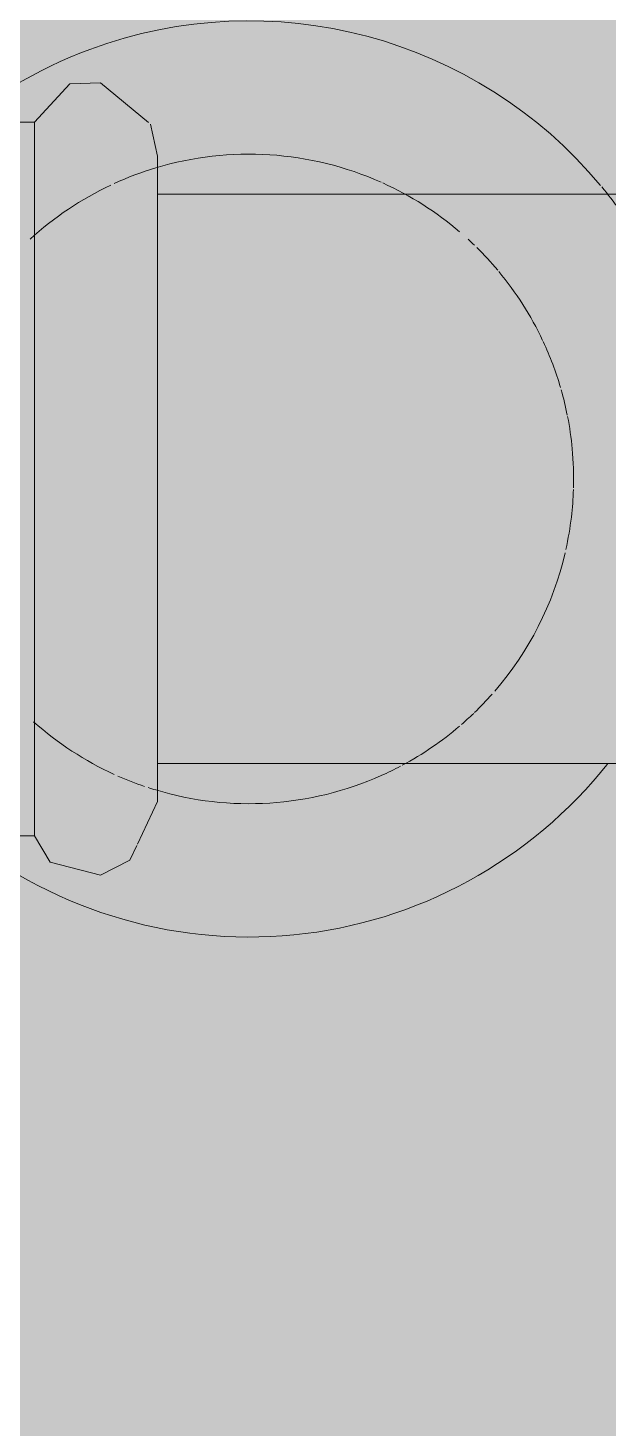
# Model space of a CAD drawing. Header units: metres. Extents: x 1.1 to 88.1, y -3.7 to 23.8.
# Drawn here: x 24.0067 to 24.0456, y 22.0414 to 22.135 of the extents above; entities that cross this region are included whole.
import ezdxf

# ---------------------------------------------------------------- set-up
doc = ezdxf.new("R2010")
doc.units = ezdxf.units.M
doc.layers.add('1095_ARQ_BASE_dwg', color=7, linetype='Continuous', lineweight=5, true_color=0x767676)
doc.layers.add('A-FLOR', color=7, linetype='Continuous', lineweight=9, true_color=0x007f00)
doc.layers.add('LAYOUT-WC_COZINHA', color=7, linetype='Continuous', lineweight=5)
doc.layers.add('P-SANR-FIXT', color=7, linetype='Continuous', lineweight=5)

# ---------------------------------------------------------------- blocks, each defined once
blk = doc.blocks.new('1095_ARQ_BASE_dwg_A$C331B23C5-V4-TÉRREO')
at = {"layer": 'LAYOUT-WC_COZINHA', "color": 254, "true_color": 0xcecece}
for radius, start, end in [(0.03065085100652054, 48.10355746796356, 140.1851681652633), (0.02173008093745857, 73.28144613824372, 114.003043899382), (0.03065085100652072, 219.8485648148709, 290.357007669494), (0.02173008093745868, 245.9969560996251, 286.7185538617535), (0.0306508510065208, 290.3570076694925, 311.6277982307911)]:
    blk.add_arc((0.1988713163498231, 0.4000000485780205), radius, start, end, dxfattribs=at)
at = {"layer": 'LAYOUT-WC_COZINHA', "color": 254, "true_color": 0xe6e6e6}
for radius, start, end in [(0.02173008093745814, 71.86375269680275, 73.28144613824344), (0.02173008093745829, 66.16974459225051, 71.22897091634648), (0.02173008093745801, 114.0030438993826, 117.8315100704223), (0.02173008093745829, 48.39294782665497, 65.45454545454619), (0.03065085100652039, 140.1851681652648, 141.5150174667184), (0.02173008093745801, 118.1796119761923, 130.4246899943152), (0.02173008093745801, 130.9090909090897, 132.2514869246571), (0.03065085100652045, 212.3234369835046, 219.6048945017196), (0.02173008093745854, 229.5753100046957, 245.674966214369), (0.02173008093745878, 295.2355449035392, 312.4279063983693), (0.02173008093745845, 286.7185538617538, 294.5454545454527)]:
    blk.add_arc((0.1988713163498231, 0.4000000485780205), radius, start, end, dxfattribs=at)
at = {"layer": 'LAYOUT-WC_COZINHA', "color": 7, "true_color": 0xf2f2f2}
for radius, start, end in [(0.02173008093745847, 132.2514869246616, 133.7936355768842), (0.02173008093745795, 133.9836941829599, 138.4798246950333), (0.02173008093745835, 139.1784896914995, 166.8212976300842), (0.02173008093745835, 167.4733774376176, 173.2533628475404), (0.02173008093745848, 185.3228921628544, 191.0687263995528), (0.02173008093745845, 191.315951347297, 195.915765068995), (0.0217300809374581, 196.3636363636321, 205.0205109926793), (0.02173008093745802, 205.2497787664243, 219.7112329222359), (0.0217300809374586, 219.9981657202189, 225.4550386241224), (0.0217300809374585, 226.0163058165483, 227.5609410149546)]:
    blk.add_arc((0.1988713163498231, 0.4000000485780205), radius, start, end, dxfattribs=at)
at = {"layer": 'LAYOUT-WC_COZINHA', "color": 7, "true_color": 0xf1f1f1}
for radius, start, end in [(0.02173008093745807, 173.2533628475408, 178.1372489775888), (0.02173008093745844, 178.4354847055538, 185.3228921628548)]:
    blk.add_arc((0.1988713163498231, 0.4000000485780205), radius, start, end, dxfattribs=at)
blk = doc.blocks.new('1095_ARQ_BASE_dwg-4006143-TÉRREO')
at = {"rotation": 270}
blk.add_blockref('1095_ARQ_BASE_dwg_A$C331B23C5-V4-TÉRREO', (16.30244843990409, 13.27780630161033), dxfattribs=at)
blk = doc.blocks.new('USO_ESG_Cuba lavatório retângular - Uso geral-4012784-TÉRREO')
at = {"layer": 'P-SANR-FIXT', "true_color": 0xf3f3f3, "transparency": 33554560}
h = blk.add_hatch(color=7, dxfattribs=at)
h.paths.add_polyline_path([(0.1869294648993255, -0.357624999999909), (0.1869294648993261, -0.1449999999999898), (-0.1858498807490143, -0.1449999999999861), (-0.1858498807490148, -0.3576249999999097), (0.1866170412062196, -0.357624999999909)])
h.paths.add_polyline_path([(0.03085075423785871, -0.2499999999999835), (0.02853169548887802, -0.2605591455053556), (0.02313259905116912, -0.2689772181100412), (0.02216480677848439, -0.2697392606215501), (0.01763355756879813, -0.2742705098312342), (0.00927050983127133, -0.2785316954888421), (2.382307684456464e-14, -0.2799999999999854), (-0.009270509831225848, -0.2785316954888422), (-0.01763355756875049, -0.2742705098312342), (-0.02427050983122569, -0.2676335575687601), (-0.0251214761728119, -0.2661279080109749), (-0.02906568206069272, -0.2597400045693585), (-0.03112010454866174, -0.2499999999999837), (-0.02853169548883146, -0.2391271243805648), (-0.02329843698086969, -0.2310628503781256), (-0.02174433880653905, -0.2298402714065292), (-0.01763355756875049, -0.2257294901687417), (-0.008846695337719012, -0.221401178889773), (0.000539792075152667, -0.2200854946656971), (0.00927050983127133, -0.2214683045111337), (0.01763355756879705, -0.2257294901687416), (0.02427050983127117, -0.2323664424312071), (0.0262010603231194, -0.235807013857252), (0.02875675427854008, -0.2397917578825391), (0.03037067809956857, -0.2476596305875227)])
blk = doc.blocks.new('USO_ESG_Sifão de Uso Geral - Sifão para lavatório-4012786-TÉRREO')
at = {"layer": 'P-SANR-FIXT', "color": 8, "true_color": 0x797979}
for p, q in [((-0.01904999999998159, -0.05088148371565778), (-0.01904999999998159, -0.2049999987482947)), ((0.01905000000001516, -0.2049999987482947), (0.01905000000001516, -0.05338102698829948)), ((-0.02374206113049959, -0.205479560902147), (-0.02158898019790108, -0.2049999987482947)), ((-0.02650502393946907, -0.2088205461131671), (-0.0238379039038278, -0.2055954543507409)), ((-0.02388009809942902, -0.2132404111362248), (-0.02388009809942902, -0.2158568159528109)), ((-0.02271132290724617, -0.2132404111362335), (-0.02384415890679198, -0.2132404111362335)), ((-0.01931940518979337, -0.2132404111362335), (-0.02271132290724617, -0.2132404111362335)), ((-0.01403636948615235, -0.2132404111362335), (-0.01931940518979337, -0.2132404111362335)), ((0, -0.2132404111362335), (-0.01403636948615235, -0.2132404111362335)), ((0.02271132290724617, -0.2132404111362334), (0, -0.2132404111362335)), ((0.02386904530084187, -0.2132404111362334), (0.02271132290724617, -0.2132404111362334)), ((0.02388009809946475, -0.2158568159528108), (0.02388009809946475, -0.2132404111362248))]:
    blk.add_line(p, q, dxfattribs=at)
at = {"layer": 'P-SANR-FIXT', "color": 254, "true_color": 0xdddddd}
for p, q in [((-0.01904999999998159, -0.2049999987482947), (-0.01758613330469128, -0.2049999987482947)), ((-0.01904999999999838, -0.2049999987483078), (-0.01773396998803314, -0.2049999987483078)), ((-0.01761642331877257, -0.2049999987483078), (-0.01607260788191957, -0.2049999987483078)), ((-0.01746585187132288, -0.2049999987482947), (-0.01599999999998229, -0.2049999987482947)), ((-0.01131370849898497, -0.2049999987483078), (-0.01600000000000015, -0.2049999987483078)), ((-0.01131370849898497, -0.2049999987483078), (-0.01600000000000015, -0.2049999987483078)), ((-0.004141104721640365, -0.2049999987483077), (-0.01126588122403614, -0.2049999987483078)), ((-0.004141104721640365, -0.2049999987483077), (-0.01126588122403614, -0.2049999987483078)), ((0.01131370849898443, -0.2049999987483077), (0.004145461065522989, -0.2049999987483077)), ((0.01131370849898497, -0.2049999987483077), (0.004145461065521906, -0.2049999987483077)), ((0.01385640646055112, -0.2049999987483077), (0.0114209507817336, -0.2049999987483077)), ((0.01385640646055112, -0.2049999987483077), (0.0114209507817336, -0.2049999987483077)), ((0.01600000000000015, -0.2049999987483077), (0.01385640646055112, -0.2049999987483077)), ((0.01600000000000015, -0.2049999987483077), (0.01385640646055112, -0.2049999987483077)), ((0.01600000000001802, -0.2049999987482947), (0.01630567919106351, -0.2049999987482947)), ((0.01607260788192012, -0.2049999987483077), (0.01761642331877365, -0.2049999987483077)), ((0.01649778394210944, -0.2049999987482947), (0.01746585187135753, -0.2049999987482947)), ((0.0177204054270672, -0.2049999987482947), (0.01905000000001516, -0.2049999987482947)), ((0.01785945268604165, -0.2049999987483077), (0.01904999999999838, -0.2049999987483077)), ((-0.007379356140069652, -0.2132404111362335), (-0.02384415890679143, -0.2132404111362335)), ((0, -0.2132404111362335), (-0.007379356140069652, -0.2132404111362335)), ((0.02386904530084187, -0.2132404111362334), (0, -0.2132404111362335))]:
    blk.add_line(p, q, dxfattribs=at)
at = {"layer": 'P-SANR-FIXT', "color": 9, "true_color": 0xbcbcbc}
for p, q in [((-0.01904999999999838, -0.2049999987483078), (-0.01773396998803314, -0.2049999987483078)), ((-0.01761642331877257, -0.2049999987483078), (0, -0.2049999987483077)), ((0, -0.2049999987483077), (0.01761642331877365, -0.2049999987483077)), ((0.01785945268604165, -0.2049999987483077), (0.01904999999999838, -0.2049999987483077)), ((0.01932852546653703, -0.2049999987482947), (0.02053234029741506, -0.2049999987482947)), ((0.02070789383832105, -0.2049999987482947), (0.02158898019793573, -0.2049999987482947)), ((0.02158898019793573, -0.2049999987482947), (0.02444373512570286, -0.206349203131349))]:
    blk.add_line(p, q, dxfattribs=at)
at = {"layer": 'P-SANR-FIXT', "color": 7, "true_color": 0xeeeeee}
for p, q in [((-0.01607260788191957, -0.2049999987483078), (-0.01141153552521166, -0.2049999987483078)), ((-0.01135741835422059, -0.2049999987483078), (-0.004155117758213236, -0.2049999987483077)), ((0.004159219292047458, -0.2049999987483077), (0.01141153552521058, -0.2049999987483077)), ((0.01140621386967921, -0.2049999987482947), (0.01545481322064266, -0.2049999987482947)), ((0.01150495214827469, -0.2049999987483077), (0.01557280671125357, -0.2049999987483077)), ((0.01558627173027588, -0.2049999987482947), (0.01600000000001802, -0.2049999987482947)), ((0.01569653127185977, -0.2049999987483077), (0.01607260788192012, -0.2049999987483077))]:
    blk.add_line(p, q, dxfattribs=at)
at = {"layer": 'P-SANR-FIXT', "color": 7, "true_color": 0xededed}
for p, q in [((-0.004074454448539791, -0.2049999987483077), (-5.414335646491964e-16, -0.2049999987483077)), ((-0.00405943160262882, -0.2049999987482947), (1.732587406877428e-14, -0.2049999987482947)), ((1.732587406877428e-14, -0.2049999987482947), (0.004141104721657149, -0.2049999987482947)), ((0, -0.2049999987483077), (0.004155117758211611, -0.2049999987483077))]:
    blk.add_line(p, q, dxfattribs=at)
at = {"layer": 'P-SANR-FIXT', "color": 254, "true_color": 0xdcdcdc}
for p, q in [((0, -0.2049999987483077), (-0.004061251267103379, -0.2049999987483077)), ((0, -0.2049999987483077), (-0.004061251267103379, -0.2049999987483077)), ((0.004141104721640365, -0.2049999987483077), (0, -0.2049999987483077)), ((0.004141104721640365, -0.2049999987483077), (0, -0.2049999987483077))]:
    blk.add_line(p, q, dxfattribs=at)
at = {"layer": 'P-SANR-FIXT', "color": 9, "true_color": 0xbcbcbc, "flags": 128}
blk.add_lwpolyline([(-0.02158898019790108, -0.2049999987482947), (-0.01964125447457047, -0.2049999987482947), (-0.01904999999998159, -0.2049999987482947)], dxfattribs=at)
at = {"layer": 'P-SANR-FIXT', "color": 8, "true_color": 0x797979, "flags": 128}
for points in [[(1.732587406877428e-14, -0.2049999987482947), (-0.008961316234251707, -0.2049999987482947), (-0.01630567919102777, -0.2049999987482947), (-0.02070789383828531, -0.2049999987482947), (-0.02158898019790108, -0.2049999987482947)], [(0.02158898019793573, -0.2049999987482947), (0.0196412544746062, -0.2049999987482947), (0.01414951914749432, -0.2049999987482947), (0.006104686623235614, -0.2049999987482947), (1.732587406877428e-14, -0.2049999987482947)], [(0.02453221962522651, -0.2063910223689415), (0.02550870998004478, -0.2068525278571784), (0.02650502393950372, -0.208820546113167)], [(-0.02388009809942902, -0.2132404111362248), (-0.02643152695032531, -0.2108659794575216), (-0.02650502393946907, -0.2088205461131671)], [(0.02650502393950481, -0.208820546113167), (0.02564098150280153, -0.2121971043676001), (0.02388009809946475, -0.2132404111362248)]]:
    blk.add_lwpolyline(points, dxfattribs=at)
at = {"layer": 'P-SANR-FIXT', "color": 7, "true_color": 0xeeeeee, "flags": 128}
for points in [[(-0.01599999999998229, -0.2049999987482947), (-0.01414951914745967, -0.2049999987482947), (-0.01131370849896819, -0.2049999987482947)], [(-0.01126031325867421, -0.2049999987482947), (-0.00610468662319988, -0.2049999987482947), (-0.004141104721622497, -0.2049999987482947)], [(0.004145259703860464, -0.2049999987482947), (0.00896131623428744, -0.2049999987482947), (0.01131370849900176, -0.2049999987482947)]]:
    blk.add_lwpolyline(points, dxfattribs=at)

msp = doc.modelspace()

# ---------------------------------------------------------------- hatches: boundary and pattern name
at = {"layer": 'A-FLOR', "true_color": 0x464646}
h = msp.add_hatch(color=49, dxfattribs=at)
h.paths.add_polyline_path([(23.86530572828888, 21.89985555029133), (24.05041501078703, 21.90002592115989), (24.05039976101828, 21.96058582848902), (24.04911501078703, 21.9607230474363), (24.04911501078703, 21.97572004833598), (24.05041501078703, 21.97771964845594), (24.05047126435938, 21.97880227466483), (24.051255165025, 21.98410237572477), (24.05207791032474, 21.98868714928532), (24.05416738989602, 21.99526883517365), (24.05845480169875, 22.00224186087117), (24.06298636648616, 22.00806780388802), (24.06348110819061, 22.01040083912661), (24.07408665058317, 22.02100637916792), (24.07500598119773, 22.02009024337269), (24.14071667344941, 22.08580092105629), (24.01541513876611, 22.08580092105629), (24.01515137782654, 22.08229199236749), (24.01440299525409, 22.08057434786089), (24.01318927467979, 22.07910492900477), (24.01159459140123, 22.0783458971168), (24.00929523289793, 22.07864986073318), (24.00819117618042, 22.07950850948318), (24.00717472637818, 22.08097082295684), (24.00455832156159, 22.08117734695053), (24.00455832156159, 22.08236520561638), (23.99694099277638, 22.08266297477772), (23.99468564734567, 22.07992307301247), (23.98737333627193, 22.07447691766654), (23.97943489987681, 22.07118870964764), (23.97041513751442, 22.07000123540499), (23.96067513294504, 22.07148704373796), (23.95299029468877, 22.07467020796836), (23.94577268846816, 22.08020847201004), (23.94023442442649, 22.08742607823064), (23.93669571551516, 22.09626571627282), (23.93556545186312, 22.10485092105628), (23.93675292610577, 22.11387068341867), (23.94064215646632, 22.12280713062157), (23.9463969687738, 22.12997239722911), (23.95358437176114, 22.13527770892468), (23.96139537515202, 22.13851313246493), (23.97041513751441, 22.13970060670758), (23.98035845486791, 22.13813058346201), (23.98783998034006, 22.13503163414421), (23.9957226923546, 22.12862658735626), (23.99694099277638, 22.12703886733485), (24.00455832156159, 22.12756224396353), (24.00455832156159, 22.12873101915573), (24.00717472637818, 22.12873101915573), (24.0088601800553, 22.13072027516138), (24.00984957731166, 22.1313100821252), (24.01159459140123, 22.13135594499577), (24.01361043927727, 22.13005869678849), (24.01484873470006, 22.12852278271741), (24.01541513876611, 22.12538326135368), (24.01541513876611, 22.12390092105628), (24.17020352677982, 22.12390092105628), (24.17003315591127, 22.27925216239379), (24.16873906068576, 22.28713377072575), (24.16592365863063, 22.29393075255075), (24.16041185411172, 22.30088071191526), (24.15423084139735, 22.30562356978404), (24.1465262263717, 22.30881492582052), (24.13744705034885, 22.30990343793323), (23.86185622709441, 22.30973306706468), (23.85418900515397, 22.30852777359012), (23.84717763693744, 22.30562356978404), (23.84022767757293, 22.30011176526513), (23.83548481970416, 22.29393075255075), (23.83229346366767, 22.28622613752511), (23.83120495155496, 22.27714696150226), (23.83137532242352, 21.93050682583077), (23.83266941764903, 21.92262521749882), (23.83548481970415, 21.91582823567381), (23.84099662422307, 21.9088782763093), (23.84717763693744, 21.90413541844052), (23.85488225196308, 21.90094406240404), (23.86328815616363, 21.89985555029133)])
h.paths.add_polyline_path([(24.12959790197703, 21.89985555029133), (24.13955225124038, 21.90002592115989), (24.14743385957233, 21.9013200163854), (24.15423084139735, 21.90413541844052), (24.16118080076185, 21.90964722295944), (24.16592365863063, 21.91582823567381), (24.16911501466711, 21.92353285069945), (24.17020352677982, 21.9326120267223), (24.17003315591127, 22.05854886079437), (24.10329307703039, 21.99167366902362), (24.10421240764495, 21.99089266091455), (24.09315259209099, 21.98019073176527), (24.09108606367693, 21.97960461350047), (24.09022590368263, 21.97854821098133), (24.09041501078704, 21.9784159815852), (24.09069144407628, 21.97729445150338), (24.09171501078703, 21.97557446613046), (24.09171501078703, 21.96072304743628), (24.09041501078704, 21.96051009002351), (24.09041501078704, 21.89985555029133), (24.11962414070531, 21.89985555029133)])
h.paths.add_polyline_path([(23.85558381133807, 21.92423441007444), (23.85356625084858, 21.92861927972173), (23.85390268783976, 21.92829300122407)])
h.paths.add_polyline_path([(23.85558381133807, 22.28552457815012), (23.86045463323471, 22.28769210660173), (23.8596424024877, 22.28720570164842), (23.85887849938709, 22.28688928262382)])
h = msp.add_hatch(color=49, dxfattribs=at)
h.paths.add_polyline_path([(23.97041513751442, 22.07000123540499), (23.97943489987681, 22.07118870964764), (23.98783998034006, 22.07467020796836), (23.9957226923546, 22.08107525475631), (23.99694099277638, 22.08266297477772), (23.99014112867566, 22.08266926209311), (23.98881864575324, 22.08135036189508), (23.9874609098309, 22.08028091968015), (23.98460812365715, 22.07864986073318), (23.98062337963187, 22.07609416677776), (23.97041513751442, 22.07400016681844), (23.95952689509609, 22.07653029834546), (23.95143791940436, 22.08171832200513), (23.94936184193354, 22.08400014923713), (23.94584513613828, 22.0878051487398), (23.94183449854185, 22.09588942821941), (23.94041513751442, 22.10485092105627), (23.94188344202556, 22.11412143088753), (23.94646727967968, 22.12280713062157), (23.95336936519794, 22.12942092243241), (23.95584690878825, 22.1309845410234), (23.96067513294504, 22.13391660311699), (23.97041513751442, 22.13597102560496), (23.98128801313383, 22.13338261654513), (23.98957868937446, 22.12786156369978), (23.99042623160502, 22.12678419866752), (23.99694099277638, 22.12703886733485), (23.99443330625503, 22.12997239722911), (23.98718283917998, 22.13530383092511), (23.97943489987681, 22.13851313246493), (23.97041513751441, 22.13970060670758), (23.96067513294504, 22.1382147983746), (23.95245892794913, 22.13462390210437), (23.94577268846816, 22.12949337010253), (23.94023442442649, 22.12227576388193), (23.93673014139972, 22.11369761639402), (23.93563651683799, 22.10431112898114), (23.93675292610577, 22.09583115869389), (23.94023442442649, 22.08742607823064), (23.94614462768317, 22.07992307301247), (23.95338962056591, 22.07450480177424), (23.96139537515202, 22.07118870964764), (23.96384270865784, 22.07086651207917)])
h.paths.add_polyline_path([(24.01159459140123, 22.0783458971168), (24.01345790838381, 22.07931374106412), (24.01499537796138, 22.08171832200513), (24.01541513876611, 22.08431858075889), (24.01541513876611, 22.08580092105629), (24.14093890044321, 22.08602314800082), (24.14376667412559, 22.08885092105628), (24.01541513876611, 22.0889511191889), (24.01541513876611, 22.12085092105629), (24.16520352677982, 22.12085092105629), (24.16520352677982, 22.12134870499838), (24.16873906068576, 22.12134870499838), (24.16873906068576, 22.12325180804709), (24.17003315591127, 22.1233750901221), (24.1698108526285, 22.12390092105628), (24.01541513876611, 22.12417032624608), (24.01517128692134, 22.12733663649619), (24.01434770164603, 22.12932052867122), (24.01286085881766, 22.13072027516138), (24.01159459140123, 22.13135594499577), (24.0096193193767, 22.13130403043202), (24.00805922763998, 22.12997239722911), (24.00717472637818, 22.12873101915573), (24.00455832156159, 22.12847146213423), (24.00455832156159, 22.12733663649619), (23.99694099277638, 22.12703886733485), (24.00099183487147, 22.12134870499838), (24.0041001336291, 22.11369761639402), (24.00519375819084, 22.10431112898114), (24.00407734892305, 22.09583115869389), (24.00059585060234, 22.08742607823064), (23.99694099277638, 22.08266297477772), (24.00455832156159, 22.08213959814904), (24.00455832156159, 22.08097082295684), (24.00717472637818, 22.08097082295684), (24.00880049135499, 22.07903463191448), (24.00964075278439, 22.07839781168041)])
h.paths.add_polyline_path([(23.99054209556441, 22.08307381170625), (23.99189012631166, 22.08324596922418), (23.99622001718241, 22.08645003406548), (23.99972615500474, 22.09060332187604), (24.00273049942559, 22.09693619608805), (24.00389769854212, 22.10514522664978), (24.00271898385144, 22.1127899197669), (23.99894683300327, 22.12007235179337), (23.99500350178937, 22.1243241218495), (23.99189012631166, 22.12645587288839), (23.99071425308233, 22.12645587288839), (23.99501109386063, 22.1218457538758), (23.99901395862463, 22.11369761639402), (24.0003296428487, 22.10431112898114), (23.99894683300327, 22.09558004955592), (23.99468564734567, 22.0872173634875), (23.99059967164846, 22.0831313877903)])
h = msp.add_hatch(color=49, dxfattribs=at)
h.paths.add_polyline_path([(23.98595434718158, 22.07951328766906), (23.98804869508319, 22.08058041122503), (23.98783998034006, 22.08072267558324), (23.9874609098309, 22.08047955125636)])
h.paths.add_polyline_path([(23.99941513751441, 22.10485092105627), (23.99925656018777, 22.10431112898114), (23.99932964284871, 22.10431112898114)])
h.paths.add_polyline_path([(23.99054209556441, 22.08307381170625), (23.99501109386064, 22.08785608823677), (23.99899577648698, 22.09588942821941), (24.00041513751442, 22.10485092105627), (23.99881716378565, 22.11437592105628), (23.99468564734567, 22.12248447862505), (23.99189012631166, 22.12492334865796), (23.99604164116861, 22.11924430920401), (23.99926326396708, 22.10957112528822), (23.99927735214318, 22.10012779139208), (23.99894683300327, 22.098769131673), (23.9957226923546, 22.08975783538976), (23.99045045712462, 22.08306210852635)])
h.paths.add_polyline_path([(23.99694099277638, 22.08266297477772), (24.00097985096503, 22.08835313711419), (24.00422282985592, 22.09693619608805), (24.00522568194737, 22.10514822812646), (24.00387577682478, 22.11437592105628), (24.00059585060238, 22.12227576388184), (23.99694099277638, 22.12703886733485), (23.99105690863892, 22.12656228343334), (23.99189012631166, 22.12645587288839), (23.9962200171824, 22.12325180804709), (24.00009486934625, 22.11832130523789), (24.00281250042744, 22.11223027719635), (24.00386009803873, 22.10431112898114), (24.00271898385144, 22.09691192234566), (23.99894683300327, 22.0896294903192), (23.99500350178937, 22.08537772026306), (23.99189012631166, 22.08324596922418), (23.99038744356722, 22.08291915970905), (23.99583329228879, 22.08270627592101)])
h.paths.add_polyline_path([(23.95067587689286, 22.08268611427781), (23.94491410964969, 22.09012789575397), (23.94156437471488, 22.09973523539107), (23.94153749956413, 22.10865391292042), (23.94188344202556, 22.11102326307894), (23.94504484387948, 22.11997177802134), (23.94946310381441, 22.12580295475629), (23.94584513613829, 22.12189669337276), (23.94181631640421, 22.11369761639402), (23.94050063218013, 22.10431112898114), (23.94188344202556, 22.09558041122503), (23.94646727967967, 22.086894711491), (23.9505028456891, 22.08285914548157)])
h.paths.add_polyline_path([(24.07541513751442, 22.08885092105628), (24.14394473575753, 22.08902898264873), (24.14390244369942, 22.08934257661474), (24.1432285647614, 22.09013064452323), (24.1544343386873, 22.10070981633464), (24.15615059256563, 22.10121545204146), (24.16520352677982, 22.11066356313118), (24.16520352677982, 22.12085092105629), (24.01541513876611, 22.12085092105629), (24.01541513876611, 22.10891035265893), (24.07541513751442, 22.10431112898114), (24.01541513876611, 22.10070566135244), (24.01541513876611, 22.08885092105628), (24.0560445376012, 22.08885092105628)])
h.paths.add_polyline_path([(23.98840793988947, 22.12876218608125), (23.9874609098309, 22.12942092243241), (23.98804869508319, 22.12899531567708)])
h = msp.add_hatch(color=49, dxfattribs=at)
h.paths.add_polyline_path([(23.99013874102194, 22.08267045716378), (23.99026714277236, 22.08292386238998), (23.98976175715233, 22.08285914548157)])
h.paths.add_polyline_path([(23.98901425857171, 22.08294277696022), (23.99059522958447, 22.08324596922418), (23.99126918219033, 22.08410188751517), (23.99144289055704, 22.08432249674951), (23.99376322199001, 22.08769174037852), (23.98902225634787, 22.08295077473638)])
h.paths.add_polyline_path([(23.99400913927975, 22.08806521215486), (23.99412915779219, 22.08807529115829), (23.9957226923546, 22.0899341230592), (23.99494314268847, 22.089898297057), (23.99446053145947, 22.0889511191889)])
h.paths.add_polyline_path([(23.99682561605719, 22.09359285906679), (23.99712781839737, 22.09360806333633), (23.99683336301947, 22.09360806333633)])
h.paths.add_polyline_path([(24.01541513876611, 22.10070566135244), (24.07541513751442, 22.10431112898114), (24.01541513876611, 22.10891035265893), (24.01541513876611, 22.10070981633464)])
h.paths.add_polyline_path([(23.99786281683219, 22.11407336190844), (23.99695729221871, 22.1161087241403), (23.99683336301946, 22.11609377877624), (23.99783832446402, 22.11412143088753)])
h.paths.add_polyline_path([(24.16649762200533, 22.11616462955527), (24.16770352677982, 22.11616462955527), (24.16770352677982, 22.11870732751684), (24.16953365379874, 22.1189042035037), (24.1698056648015, 22.12030573427691), (24.17003315591127, 22.12040927827692), (24.16980645150185, 22.12085092105629), (24.16520352677982, 22.12085092105629), (24.16520352677982, 22.11616462955527), (24.16621551643753, 22.11616462955527)])
h.paths.add_polyline_path([(23.9950022373931, 22.11968756516744), (23.99495657649147, 22.11986768295192), (23.99491323617996, 22.11986223988335)])
h.paths.add_polyline_path([(23.99387663035129, 22.12189669337276), (23.99151893856259, 22.12537322679603), (23.99135303602669, 22.12560607840443), (23.99014391624142, 22.12667888203866), (23.98902225634787, 22.12675106737619), (23.99376322199002, 22.12201010173403)])

# ---------------------------------------------------------------- block references
at = {"layer": '1095_ARQ_BASE_dwg', "color": 253, "true_color": 0xaaaaaa, "rotation": 270.0000000000001}
msp.add_blockref('1095_ARQ_BASE_dwg-4006143-TÉRREO', (10.94260870917676, 38.80729940953847), dxfattribs=at)
at = {"layer": 'P-SANR-FIXT', "rotation": 270.0000000000001}
msp.add_blockref('USO_ESG_Cuba lavatório retângular - Uso geral-4012784-TÉRREO', (24.2204151375144, 22.1048509210563), dxfattribs=at)
at = {"layer": 'P-SANR-FIXT', "color": 9, "true_color": 0xbfbfbf, "rotation": 270.0000000000001}
msp.add_blockref('USO_ESG_Sifão de Uso Geral - Sifão para lavatório-4012786-TÉRREO', (24.2204151375144, 22.1048509210563), dxfattribs=at)

doc.saveas('drawing.dxf')
